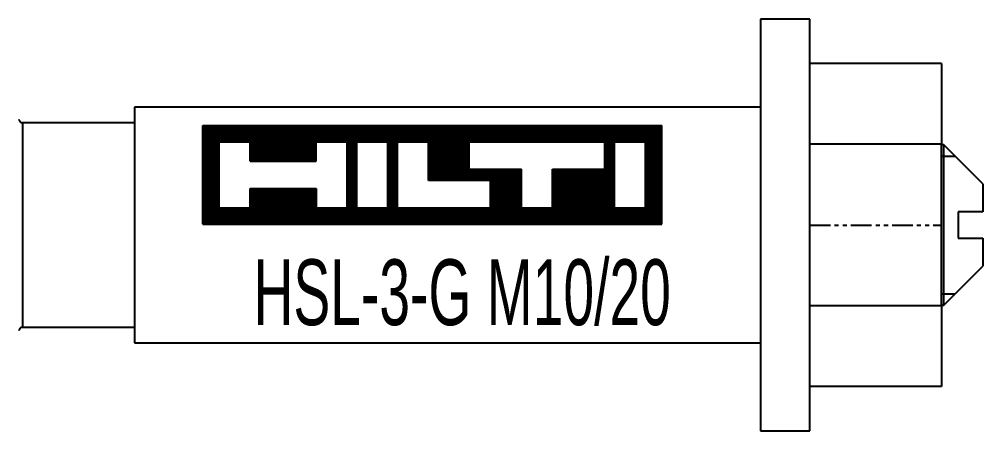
# Model space of a CAD drawing. Header units: millimetres. Extents: x 296 to 4896, y 152 to 3333.
# Drawn here: x 2917.4 to 2975.9, y 1730.6 to 1755.6 of the extents above; entities that cross this region are included whole.
import ezdxf
from ezdxf.enums import TextEntityAlignment as Align

# ---------------------------------------------------------------- set-up
doc = ezdxf.new("R2010")
doc.units = ezdxf.units.MM
doc.linetypes.add('DASHED', pattern=[0.25, 0.15625, -0.09375])
doc.linetypes.add('PHANTOM', pattern=[2.5, 1.25, -0.25, 0.25, -0.25, 0.25, -0.25])
for name, color, linetype in [('1', 1, 'DASHED'), ('10', 1, 'Continuous'), ('150', 7, 'Continuous'), ('3', 4, 'Continuous')]:
    doc.layers.add(name, color=color, linetype=linetype)
doc.styles.get("Standard").update_dxf_attribs({"font": 'arial.ttf'})

# ---------------------------------------------------------------- blocks, each defined once
blk = doc.blocks.new('HSL-3-G M10-20')
at = {"layer": '1', "color": 3, "linetype": 'Continuous'}
for p, q in [((0, 12.5), (-3, 12.5)), ((-3, 12.5), (-3, -12.5)), ((0, 0), (0, 12.5)), ((-25, 7.15), (-41, 7.15)), ((-41, 7.15), (-41, -7.15)), ((-3, 7.15), (-25, 7.15)), ((-41, 6.2), (-47.8, 6.2)), ((8.135, 4.866), (7.999, 4.866)), ((10.5, 2.501), (8.135, 4.866)), ((8.135, 0), (8.135, 4.866)), ((7.999, 4.172), (8.829, 4.172)), ((10.5, 2.501), (10.5, 0.8)), ((9, 0.8), (9, -0.8)), ((10.5, 0.8), (9, 0.8)), ((0, -12.5), (0, 0)), ((8.135, -4.866), (8.135, 0)), ((9, -0.8), (10.5, -0.8)), ((10.5, -0.8), (10.5, -2.501)), ((8.135, -4.866), (10.5, -2.501)), ((7.999, -4.172), (8.829, -4.172)), ((7.999, -4.866), (8.135, -4.866)), ((-47.8, -6.2), (-41, -6.2)), ((-41, -7.15), (-25, -7.15)), ((-25, -7.15), (-3, -7.15)), ((-3, -12.5), (0, -12.5))]:
    blk.add_line(p, q, dxfattribs=at)
at = {"layer": '1', "color": 1, "linetype": 'Continuous'}
blk.add_line((-47.8, 6.2), (-47.8, -6.2), dxfattribs=at)
at = {"layer": '1', "color": 3, "linetype": 'Continuous', "extrusion": (0, 0, -1)}
for centre, start, end in [((47.8, 6.4), 270, 0), ((47.8, -6.4), 0, 90)]:
    blk.add_arc(centre, 0.2, start, end, dxfattribs=at)
at = {"layer": '10'}
for p, q in [((-36.862, 0.049), (-36.862, 6.049)), ((-36.862, 6.049), (-8.98, 6.049)), ((-36.808, 6.049), (-36.808, 0.049)), ((-36.708, 0.049), (-36.708, 6.049)), ((-36.608, 6.049), (-36.608, 0.049)), ((-36.508, 0.049), (-36.508, 6.049)), ((-36.408, 6.049), (-36.408, 0.049)), ((-36.308, 0.049), (-36.308, 6.049)), ((-36.208, 6.049), (-36.208, 0.049)), ((-36.108, 0.049), (-36.108, 6.049)), ((-36.008, 6.049), (-36.008, 0.049)), ((-35.908, 0.049), (-35.908, 6.049)), ((-35.808, 6.049), (-35.808, 5.049)), ((-35.708, 5.049), (-35.708, 6.049)), ((-35.608, 6.049), (-35.608, 5.049)), ((-35.508, 5.049), (-35.508, 6.049)), ((-35.408, 6.049), (-35.408, 5.049)), ((-35.308, 5.049), (-35.308, 6.049)), ((-35.208, 6.049), (-35.208, 5.049)), ((-35.108, 5.049), (-35.108, 6.049)), ((-35.008, 6.049), (-35.008, 5.049)), ((-34.908, 5.049), (-34.908, 6.049)), ((-34.808, 6.049), (-34.808, 5.049)), ((-34.708, 5.049), (-34.708, 6.049)), ((-34.608, 6.049), (-34.608, 5.049)), ((-34.508, 5.049), (-34.508, 6.049)), ((-34.408, 6.049), (-34.408, 5.049)), ((-34.308, 5.049), (-34.308, 6.049)), ((-34.208, 6.049), (-34.208, 5.049)), ((-34.108, 5.049), (-34.108, 6.049)), ((-34.008, 6.049), (-34.008, 5.049)), ((-33.908, 3.873), (-33.908, 6.049)), ((-33.808, 6.049), (-33.808, 3.873)), ((-33.708, 3.873), (-33.708, 6.049)), ((-33.608, 6.049), (-33.608, 3.873)), ((-33.508, 3.873), (-33.508, 6.049)), ((-33.408, 6.049), (-33.408, 3.873)), ((-33.308, 3.873), (-33.308, 6.049)), ((-33.208, 6.049), (-33.208, 3.873)), ((-33.108, 3.873), (-33.108, 6.049)), ((-33.008, 6.049), (-33.008, 3.873)), ((-32.908, 3.873), (-32.908, 6.049)), ((-32.808, 6.049), (-32.808, 3.873)), ((-32.708, 3.873), (-32.708, 6.049)), ((-32.608, 6.049), (-32.608, 3.873)), ((-32.508, 3.873), (-32.508, 6.049)), ((-32.408, 6.049), (-32.408, 3.873)), ((-32.308, 3.873), (-32.308, 6.049)), ((-32.208, 6.049), (-32.208, 3.873)), ((-32.108, 3.873), (-32.108, 6.049)), ((-32.008, 6.049), (-32.008, 3.873)), ((-31.908, 3.873), (-31.908, 6.049)), ((-31.808, 6.049), (-31.808, 3.873)), ((-31.708, 3.873), (-31.708, 6.049)), ((-31.608, 6.049), (-31.608, 3.873)), ((-31.508, 3.873), (-31.508, 6.049)), ((-31.408, 6.049), (-31.408, 3.873)), ((-31.308, 3.873), (-31.308, 6.049)), ((-31.208, 6.049), (-31.208, 3.873)), ((-31.108, 3.873), (-31.108, 6.049)), ((-31.008, 6.049), (-31.008, 3.873)), ((-30.908, 3.873), (-30.908, 6.049)), ((-30.808, 6.049), (-30.808, 3.873)), ((-30.708, 3.873), (-30.708, 6.049)), ((-30.608, 6.049), (-30.608, 3.873)), ((-30.508, 3.873), (-30.508, 6.049)), ((-30.408, 6.049), (-30.408, 3.873)), ((-30.308, 3.873), (-30.308, 6.049)), ((-30.208, 6.049), (-30.208, 3.873)), ((-30.108, 3.873), (-30.108, 6.049)), ((-30.008, 6.049), (-30.008, 3.873)), ((-29.908, 5.049), (-29.908, 6.049)), ((-29.808, 6.049), (-29.808, 5.049)), ((-29.708, 5.049), (-29.708, 6.049)), ((-29.608, 6.049), (-29.608, 5.049)), ((-29.508, 5.049), (-29.508, 6.049)), ((-29.408, 6.049), (-29.408, 5.049)), ((-29.308, 5.049), (-29.308, 6.049)), ((-29.208, 6.049), (-29.208, 5.049)), ((-29.108, 5.049), (-29.108, 6.049)), ((-29.008, 6.049), (-29.008, 5.049)), ((-28.908, 5.049), (-28.908, 6.049)), ((-28.808, 6.049), (-28.808, 5.049)), ((-28.708, 5.049), (-28.708, 6.049)), ((-28.608, 6.049), (-28.608, 5.049)), ((-28.508, 5.049), (-28.508, 6.049)), ((-28.408, 6.049), (-28.408, 5.049)), ((-28.308, 5.049), (-28.308, 6.049)), ((-28.208, 6.049), (-28.208, 5.049)), ((-28.108, 5.049), (-28.108, 6.049)), ((-28.008, 6.049), (-28.008, 0.049)), ((-27.908, 0.049), (-27.908, 6.049)), ((-27.808, 6.049), (-27.808, 0.049)), ((-27.708, 0.049), (-27.708, 6.049)), ((-27.608, 6.049), (-27.608, 0.049)), ((-27.508, 5.049), (-27.508, 6.049)), ((-27.408, 6.049), (-27.408, 5.049)), ((-27.308, 5.049), (-27.308, 6.049)), ((-27.208, 6.049), (-27.208, 5.049)), ((-27.108, 5.049), (-27.108, 6.049)), ((-27.008, 6.049), (-27.008, 5.049)), ((-26.908, 5.049), (-26.908, 6.049)), ((-26.808, 6.049), (-26.808, 5.049)), ((-26.708, 5.049), (-26.708, 6.049)), ((-26.608, 6.049), (-26.608, 5.049)), ((-26.508, 5.049), (-26.508, 6.049)), ((-26.408, 6.049), (-26.408, 5.049)), ((-26.308, 5.049), (-26.308, 6.049)), ((-26.208, 6.049), (-26.208, 5.049)), ((-26.108, 5.049), (-26.108, 6.049)), ((-26.008, 6.049), (-26.008, 5.049)), ((-25.908, 5.049), (-25.908, 6.049)), ((-25.808, 6.049), (-25.808, 5.049)), ((-25.708, 5.049), (-25.708, 6.049)), ((-25.608, 6.049), (-25.608, 0.049)), ((-25.508, 0.049), (-25.508, 6.049)), ((-25.408, 6.049), (-25.408, 0.049)), ((-25.308, 0.049), (-25.308, 6.049)), ((-25.208, 6.049), (-25.208, 0.049)), ((-25.108, 0.049), (-25.108, 6.049)), ((-25.008, 6.049), (-25.008, 5.049)), ((-24.908, 5.049), (-24.908, 6.049)), ((-24.808, 6.049), (-24.808, 5.049)), ((-24.708, 5.049), (-24.708, 6.049)), ((-24.608, 6.049), (-24.608, 5.049)), ((-24.508, 5.049), (-24.508, 6.049)), ((-24.408, 6.049), (-24.408, 5.049)), ((-24.308, 5.049), (-24.308, 6.049)), ((-24.208, 6.049), (-24.208, 5.049)), ((-24.108, 5.049), (-24.108, 6.049)), ((-24.008, 6.049), (-24.008, 5.049)), ((-23.908, 5.049), (-23.908, 6.049)), ((-23.808, 6.049), (-23.808, 5.049)), ((-23.708, 5.049), (-23.708, 6.049)), ((-23.608, 6.049), (-23.608, 5.049)), ((-23.508, 5.049), (-23.508, 6.049)), ((-23.408, 6.049), (-23.408, 5.049)), ((-23.308, 5.049), (-23.308, 6.049)), ((-23.208, 6.049), (-23.208, 5.049)), ((-23.108, 2.697), (-23.108, 6.049)), ((-23.008, 6.049), (-23.008, 2.697)), ((-22.908, 2.697), (-22.908, 6.049)), ((-22.808, 6.049), (-22.808, 2.697)), ((-22.708, 2.697), (-22.708, 6.049)), ((-22.608, 6.049), (-22.608, 2.697)), ((-22.508, 2.697), (-22.508, 6.049)), ((-22.408, 6.049), (-22.408, 2.697)), ((-22.308, 2.697), (-22.308, 6.049)), ((-22.208, 6.049), (-22.208, 2.697)), ((-22.108, 2.697), (-22.108, 6.049)), ((-22.008, 6.049), (-22.008, 2.697)), ((-21.908, 2.697), (-21.908, 6.049)), ((-21.808, 6.049), (-21.808, 2.697)), ((-21.708, 2.697), (-21.708, 6.049)), ((-21.608, 6.049), (-21.608, 2.697)), ((-21.508, 2.697), (-21.508, 6.049)), ((-21.408, 6.049), (-21.408, 2.697)), ((-21.308, 2.697), (-21.308, 6.049)), ((-21.208, 6.049), (-21.208, 2.697)), ((-21.108, 2.697), (-21.108, 6.049)), ((-21.008, 6.049), (-21.008, 2.697)), ((-20.908, 2.697), (-20.908, 6.049)), ((-20.808, 6.049), (-20.808, 2.697)), ((-20.708, 2.697), (-20.708, 6.049)), ((-20.608, 6.049), (-20.608, 5.049)), ((-20.508, 5.049), (-20.508, 6.049)), ((-20.408, 6.049), (-20.408, 5.049)), ((-20.308, 5.049), (-20.308, 6.049)), ((-20.208, 6.049), (-20.208, 5.049)), ((-20.108, 5.049), (-20.108, 6.049)), ((-20.008, 6.049), (-20.008, 5.049)), ((-19.908, 5.049), (-19.908, 6.049)), ((-19.808, 6.049), (-19.808, 5.049)), ((-19.708, 5.049), (-19.708, 6.049)), ((-19.608, 6.049), (-19.608, 5.049)), ((-19.508, 5.049), (-19.508, 6.049)), ((-19.408, 6.049), (-19.408, 5.049)), ((-19.308, 5.049), (-19.308, 6.049)), ((-19.208, 6.049), (-19.208, 5.049)), ((-19.108, 5.049), (-19.108, 6.049)), ((-19.008, 6.049), (-19.008, 5.049)), ((-18.908, 5.049), (-18.908, 6.049)), ((-18.808, 6.049), (-18.808, 5.049)), ((-18.708, 5.049), (-18.708, 6.049)), ((-18.608, 6.049), (-18.608, 5.049)), ((-18.508, 5.049), (-18.508, 6.049)), ((-18.408, 6.049), (-18.408, 5.049)), ((-18.308, 5.049), (-18.308, 6.049)), ((-18.208, 6.049), (-18.208, 5.049)), ((-18.108, 5.049), (-18.108, 6.049)), ((-18.008, 6.049), (-18.008, 5.049)), ((-17.908, 5.049), (-17.908, 6.049)), ((-17.808, 6.049), (-17.808, 5.049)), ((-17.708, 5.049), (-17.708, 6.049)), ((-17.608, 6.049), (-17.608, 5.049)), ((-17.508, 5.049), (-17.508, 6.049)), ((-17.408, 6.049), (-17.408, 5.049)), ((-17.308, 5.049), (-17.308, 6.049)), ((-17.208, 6.049), (-17.208, 5.049)), ((-17.108, 5.049), (-17.108, 6.049)), ((-17.008, 6.049), (-17.008, 5.049)), ((-16.908, 5.049), (-16.908, 6.049)), ((-16.808, 6.049), (-16.808, 5.049)), ((-16.708, 5.049), (-16.708, 6.049)), ((-16.608, 6.049), (-16.608, 5.049)), ((-16.508, 5.049), (-16.508, 6.049)), ((-16.408, 6.049), (-16.408, 5.049)), ((-16.308, 5.049), (-16.308, 6.049)), ((-16.208, 6.049), (-16.208, 5.049)), ((-16.108, 5.049), (-16.108, 6.049)), ((-16.008, 6.049), (-16.008, 5.049)), ((-15.908, 5.049), (-15.908, 6.049)), ((-15.808, 6.049), (-15.808, 5.049)), ((-15.708, 5.049), (-15.708, 6.049)), ((-15.608, 6.049), (-15.608, 5.049)), ((-15.508, 5.049), (-15.508, 6.049)), ((-15.408, 6.049), (-15.408, 5.049)), ((-15.308, 5.049), (-15.308, 6.049)), ((-15.208, 6.049), (-15.208, 5.049)), ((-15.108, 5.049), (-15.108, 6.049)), ((-15.008, 6.049), (-15.008, 5.049)), ((-14.908, 5.049), (-14.908, 6.049)), ((-14.808, 6.049), (-14.808, 5.049)), ((-14.708, 5.049), (-14.708, 6.049)), ((-14.608, 6.049), (-14.608, 5.049)), ((-14.508, 5.049), (-14.508, 6.049)), ((-14.408, 6.049), (-14.408, 5.049)), ((-14.308, 5.049), (-14.308, 6.049)), ((-14.208, 6.049), (-14.208, 5.049)), ((-14.108, 5.049), (-14.108, 6.049)), ((-14.008, 6.049), (-14.008, 5.049)), ((-13.908, 5.049), (-13.908, 6.049)), ((-13.808, 6.049), (-13.808, 5.049)), ((-13.708, 5.049), (-13.708, 6.049)), ((-13.608, 6.049), (-13.608, 5.049)), ((-13.508, 5.049), (-13.508, 6.049)), ((-13.408, 6.049), (-13.408, 5.049)), ((-13.308, 5.049), (-13.308, 6.049)), ((-13.208, 6.049), (-13.208, 5.049)), ((-13.108, 5.049), (-13.108, 6.049)), ((-13.008, 6.049), (-13.008, 5.049)), ((-12.908, 5.049), (-12.908, 6.049)), ((-12.808, 6.049), (-12.808, 5.049)), ((-12.708, 5.049), (-12.708, 6.049)), ((-12.608, 6.049), (-12.608, 5.049)), ((-12.508, 5.049), (-12.508, 6.049)), ((-12.408, 6.049), (-12.408, 0.049)), ((-12.308, 0.049), (-12.308, 6.049)), ((-12.208, 6.049), (-12.208, 0.049)), ((-12.108, 0.049), (-12.108, 6.049)), ((-12.008, 6.049), (-12.008, 0.049)), ((-11.908, 0.049), (-11.908, 6.049)), ((-11.808, 6.049), (-11.808, 5.049)), ((-11.708, 5.049), (-11.708, 6.049)), ((-11.608, 6.049), (-11.608, 5.049)), ((-11.508, 5.049), (-11.508, 6.049)), ((-11.408, 6.049), (-11.408, 5.049)), ((-11.308, 5.049), (-11.308, 6.049)), ((-11.208, 6.049), (-11.208, 5.049)), ((-11.108, 5.049), (-11.108, 6.049)), ((-11.008, 6.049), (-11.008, 5.049)), ((-10.908, 5.049), (-10.908, 6.049)), ((-10.808, 6.049), (-10.808, 5.049)), ((-10.708, 5.049), (-10.708, 6.049)), ((-10.608, 6.049), (-10.608, 5.049)), ((-10.508, 5.049), (-10.508, 6.049)), ((-10.408, 6.049), (-10.408, 5.049)), ((-10.308, 5.049), (-10.308, 6.049)), ((-10.208, 6.049), (-10.208, 5.049)), ((-10.108, 5.049), (-10.108, 6.049)), ((-10.008, 6.049), (-10.008, 5.049)), ((-9.908, 0.049), (-9.908, 6.049)), ((-9.808, 6.049), (-9.808, 0.049)), ((-9.708, 0.049), (-9.708, 6.049)), ((-9.608, 6.049), (-9.608, 0.049)), ((-9.508, 0.049), (-9.508, 6.049)), ((-9.408, 6.049), (-9.408, 0.049)), ((-9.308, 0.049), (-9.308, 6.049)), ((-9.208, 6.049), (-9.208, 0.049)), ((-9.108, 0.049), (-9.108, 6.049)), ((-9.008, 6.049), (-9.008, 0.049)), ((-8.98, 0.049), (-8.98, 6.049)), ((-35.862, 1.049), (-35.862, 5.049)), ((-35.862, 5.049), (-33.98, 5.049)), ((-33.98, 3.873), (-33.98, 5.049)), ((-29.98, 5.049), (-28.098, 5.049)), ((-29.98, 3.873), (-29.98, 5.049)), ((-28.098, 1.049), (-28.098, 5.049)), ((-27.509, 5.049), (-25.627, 5.049)), ((-27.509, 1.049), (-27.509, 5.049)), ((-25.627, 1.049), (-25.627, 5.049)), ((-25.039, 5.049), (-23.156, 5.049)), ((-25.039, 1.049), (-25.039, 5.049)), ((-23.157, 2.697), (-23.156, 5.049)), ((-20.686, 5.049), (-12.45, 5.049)), ((-20.686, 3.402), (-20.686, 5.049)), ((-12.45, 3.402), (-12.45, 5.049)), ((-11.862, 5.049), (-9.98, 5.049)), ((-11.862, 1.049), (-11.862, 5.049)), ((-9.98, 1.049), (-9.98, 5.049)), ((-33.98, 3.873), (-29.98, 3.873)), ((-20.686, 3.402), (-17.509, 3.402)), ((-20.608, 3.402), (-20.608, 2.697)), ((-20.508, 2.697), (-20.508, 3.402)), ((-20.408, 3.402), (-20.408, 2.697)), ((-20.308, 2.697), (-20.308, 3.402)), ((-20.208, 3.402), (-20.208, 2.697)), ((-20.108, 2.697), (-20.108, 3.402)), ((-20.008, 3.402), (-20.008, 2.697)), ((-19.908, 2.697), (-19.908, 3.402)), ((-19.808, 3.402), (-19.808, 2.697)), ((-19.708, 2.697), (-19.708, 3.402)), ((-19.608, 3.402), (-19.608, 2.697)), ((-19.508, 2.697), (-19.508, 3.402)), ((-19.408, 3.402), (-19.408, 2.697)), ((-19.308, 0.049), (-19.308, 3.402)), ((-19.208, 3.402), (-19.208, 0.049)), ((-19.108, 0.049), (-19.108, 3.402)), ((-19.008, 3.402), (-19.008, 0.049)), ((-18.908, 0.049), (-18.908, 3.402)), ((-18.808, 3.402), (-18.808, 0.049)), ((-18.708, 0.049), (-18.708, 3.402)), ((-18.608, 3.402), (-18.608, 0.049)), ((-18.508, 0.049), (-18.508, 3.402)), ((-18.408, 3.402), (-18.408, 0.049)), ((-18.308, 0.049), (-18.308, 3.402)), ((-18.208, 3.402), (-18.208, 0.049)), ((-18.108, 0.049), (-18.108, 3.402)), ((-18.008, 3.402), (-18.008, 0.049)), ((-17.908, 0.049), (-17.908, 3.402)), ((-17.808, 3.402), (-17.808, 0.049)), ((-17.708, 0.049), (-17.708, 3.402)), ((-17.608, 3.402), (-17.608, 0.049)), ((-17.509, 1.049), (-17.509, 3.402)), ((-15.627, 1.049), (-15.627, 3.402)), ((-15.627, 3.402), (-12.45, 3.402)), ((-15.608, 3.402), (-15.608, 0.049)), ((-15.508, 0.049), (-15.508, 3.402)), ((-15.408, 3.402), (-15.408, 0.049)), ((-15.308, 0.049), (-15.308, 3.402)), ((-15.208, 3.402), (-15.208, 0.049)), ((-15.108, 0.049), (-15.108, 3.402)), ((-15.008, 3.402), (-15.008, 0.049)), ((-14.908, 0.049), (-14.908, 3.402)), ((-14.808, 3.402), (-14.808, 0.049)), ((-14.708, 0.049), (-14.708, 3.402)), ((-14.608, 3.402), (-14.608, 0.049)), ((-14.508, 0.049), (-14.508, 3.402)), ((-14.408, 3.402), (-14.408, 0.049)), ((-14.308, 0.049), (-14.308, 3.402)), ((-14.208, 3.402), (-14.208, 0.049)), ((-14.108, 0.049), (-14.108, 3.402)), ((-14.008, 3.402), (-14.008, 0.049)), ((-13.908, 0.049), (-13.908, 3.402)), ((-13.808, 3.402), (-13.808, 0.049)), ((-13.708, 0.049), (-13.708, 3.402)), ((-13.608, 3.402), (-13.608, 0.049)), ((-13.508, 0.049), (-13.508, 3.402)), ((-13.408, 3.402), (-13.408, 0.049)), ((-13.308, 0.049), (-13.308, 3.402)), ((-13.208, 3.402), (-13.208, 0.049)), ((-13.108, 0.049), (-13.108, 3.402)), ((-13.008, 3.402), (-13.008, 0.049)), ((-12.908, 0.049), (-12.908, 3.402)), ((-12.808, 3.402), (-12.808, 0.049)), ((-12.708, 0.049), (-12.708, 3.402)), ((-12.608, 3.402), (-12.608, 0.049)), ((-12.508, 0.049), (-12.508, 3.402)), ((-19.392, 2.697), (-23.156, 2.697)), ((-19.392, 1.049), (-19.392, 2.697)), ((-33.98, 1.049), (-33.98, 2.226)), ((-33.98, 2.226), (-29.98, 2.226)), ((-33.908, 0.049), (-33.908, 2.226)), ((-33.808, 2.226), (-33.808, 0.049)), ((-33.708, 0.049), (-33.708, 2.226)), ((-33.608, 2.226), (-33.608, 0.049)), ((-33.508, 0.049), (-33.508, 2.226)), ((-33.408, 2.226), (-33.408, 0.049)), ((-33.308, 0.049), (-33.308, 2.226)), ((-33.208, 2.226), (-33.208, 0.049)), ((-33.108, 0.049), (-33.108, 2.226)), ((-33.008, 2.226), (-33.008, 0.049)), ((-32.908, 0.049), (-32.908, 2.226)), ((-32.808, 2.226), (-32.808, 0.049)), ((-32.708, 0.049), (-32.708, 2.226)), ((-32.608, 2.226), (-32.608, 0.049)), ((-32.508, 0.049), (-32.508, 2.226)), ((-32.408, 2.226), (-32.408, 0.049)), ((-32.308, 0.049), (-32.308, 2.226)), ((-32.208, 2.226), (-32.208, 0.049)), ((-32.108, 0.049), (-32.108, 2.226)), ((-32.008, 2.226), (-32.008, 0.049)), ((-31.908, 0.049), (-31.908, 2.226)), ((-31.808, 2.226), (-31.808, 0.049)), ((-31.708, 0.049), (-31.708, 2.226)), ((-31.608, 2.226), (-31.608, 0.049)), ((-31.508, 0.049), (-31.508, 2.226)), ((-31.408, 2.226), (-31.408, 0.049)), ((-31.308, 0.049), (-31.308, 2.226)), ((-31.208, 2.226), (-31.208, 0.049)), ((-31.108, 0.049), (-31.108, 2.226)), ((-31.008, 2.226), (-31.008, 0.049)), ((-30.908, 0.049), (-30.908, 2.226)), ((-30.808, 2.226), (-30.808, 0.049)), ((-30.708, 0.049), (-30.708, 2.226)), ((-30.608, 2.226), (-30.608, 0.049)), ((-30.508, 0.049), (-30.508, 2.226)), ((-30.408, 2.226), (-30.408, 0.049)), ((-30.308, 0.049), (-30.308, 2.226)), ((-30.208, 2.226), (-30.208, 0.049)), ((-30.108, 0.049), (-30.108, 2.226)), ((-30.008, 2.226), (-30.008, 0.049)), ((-29.98, 2.226), (-29.98, 1.049)), ((-35.862, 1.049), (-33.98, 1.049)), ((-35.808, 1.049), (-35.808, 0.049)), ((-35.708, 0.049), (-35.708, 1.049)), ((-35.608, 1.049), (-35.608, 0.049)), ((-35.508, 0.049), (-35.508, 1.049)), ((-35.408, 1.049), (-35.408, 0.049)), ((-35.308, 0.049), (-35.308, 1.049)), ((-35.208, 1.049), (-35.208, 0.049)), ((-35.108, 0.049), (-35.108, 1.049)), ((-35.008, 1.049), (-35.008, 0.049)), ((-34.908, 0.049), (-34.908, 1.049)), ((-34.808, 1.049), (-34.808, 0.049)), ((-34.708, 0.049), (-34.708, 1.049)), ((-34.608, 1.049), (-34.608, 0.049)), ((-34.508, 0.049), (-34.508, 1.049)), ((-34.408, 1.049), (-34.408, 0.049)), ((-34.308, 0.049), (-34.308, 1.049)), ((-34.208, 1.049), (-34.208, 0.049)), ((-34.108, 0.049), (-34.108, 1.049)), ((-34.008, 1.049), (-34.008, 0.049)), ((-29.98, 1.049), (-28.098, 1.049)), ((-29.908, 0.049), (-29.908, 1.049)), ((-29.808, 1.049), (-29.808, 0.049)), ((-29.708, 0.049), (-29.708, 1.049)), ((-29.608, 1.049), (-29.608, 0.049)), ((-29.508, 0.049), (-29.508, 1.049)), ((-29.408, 1.049), (-29.408, 0.049)), ((-29.308, 0.049), (-29.308, 1.049)), ((-29.208, 1.049), (-29.208, 0.049)), ((-29.108, 0.049), (-29.108, 1.049)), ((-29.008, 1.049), (-29.008, 0.049)), ((-28.908, 0.049), (-28.908, 1.049)), ((-28.808, 1.049), (-28.808, 0.049)), ((-28.708, 0.049), (-28.708, 1.049)), ((-28.608, 1.049), (-28.608, 0.049)), ((-28.508, 0.049), (-28.508, 1.049)), ((-28.408, 1.049), (-28.408, 0.049)), ((-28.308, 0.049), (-28.308, 1.049)), ((-28.208, 1.049), (-28.208, 0.049)), ((-28.108, 0.049), (-28.108, 1.049)), ((-27.509, 1.049), (-25.627, 1.049)), ((-27.508, 0.049), (-27.508, 1.049)), ((-27.408, 1.049), (-27.408, 0.049)), ((-27.308, 0.049), (-27.308, 1.049)), ((-27.208, 1.049), (-27.208, 0.049)), ((-27.108, 0.049), (-27.108, 1.049)), ((-27.008, 1.049), (-27.008, 0.049)), ((-26.908, 0.049), (-26.908, 1.049)), ((-26.808, 1.049), (-26.808, 0.049)), ((-26.708, 0.049), (-26.708, 1.049)), ((-26.608, 1.049), (-26.608, 0.049)), ((-26.508, 0.049), (-26.508, 1.049)), ((-26.408, 1.049), (-26.408, 0.049)), ((-26.308, 0.049), (-26.308, 1.049)), ((-26.208, 1.049), (-26.208, 0.049)), ((-26.108, 0.049), (-26.108, 1.049)), ((-26.008, 1.049), (-26.008, 0.049)), ((-25.908, 0.049), (-25.908, 1.049)), ((-25.808, 1.049), (-25.808, 0.049)), ((-25.708, 0.049), (-25.708, 1.049)), ((-25.039, 1.049), (-19.392, 1.049)), ((-25.008, 1.049), (-25.008, 0.049)), ((-24.908, 0.049), (-24.908, 1.049)), ((-24.808, 1.049), (-24.808, 0.049)), ((-24.708, 0.049), (-24.708, 1.049)), ((-24.608, 1.049), (-24.608, 0.049)), ((-24.508, 0.049), (-24.508, 1.049)), ((-24.408, 1.049), (-24.408, 0.049)), ((-24.308, 0.049), (-24.308, 1.049)), ((-24.208, 1.049), (-24.208, 0.049)), ((-24.108, 0.049), (-24.108, 1.049)), ((-24.008, 1.049), (-24.008, 0.049)), ((-23.908, 0.049), (-23.908, 1.049)), ((-23.808, 1.049), (-23.808, 0.049)), ((-23.708, 0.049), (-23.708, 1.049)), ((-23.608, 1.049), (-23.608, 0.049)), ((-23.508, 0.049), (-23.508, 1.049)), ((-23.408, 1.049), (-23.408, 0.049)), ((-23.308, 0.049), (-23.308, 1.049)), ((-23.208, 1.049), (-23.208, 0.049)), ((-23.108, 0.049), (-23.108, 1.049)), ((-23.008, 1.049), (-23.008, 0.049)), ((-22.908, 0.049), (-22.908, 1.049)), ((-22.808, 1.049), (-22.808, 0.049)), ((-22.708, 0.049), (-22.708, 1.049)), ((-22.608, 1.049), (-22.608, 0.049)), ((-22.508, 0.049), (-22.508, 1.049)), ((-22.408, 1.049), (-22.408, 0.049)), ((-22.308, 0.049), (-22.308, 1.049)), ((-22.208, 1.049), (-22.208, 0.049)), ((-22.108, 0.049), (-22.108, 1.049)), ((-22.008, 1.049), (-22.008, 0.049)), ((-21.908, 0.049), (-21.908, 1.049)), ((-21.808, 1.049), (-21.808, 0.049)), ((-21.708, 0.049), (-21.708, 1.049)), ((-21.608, 1.049), (-21.608, 0.049)), ((-21.508, 0.049), (-21.508, 1.049)), ((-21.408, 1.049), (-21.408, 0.049)), ((-21.308, 0.049), (-21.308, 1.049)), ((-21.208, 1.049), (-21.208, 0.049)), ((-21.108, 0.049), (-21.108, 1.049)), ((-21.008, 1.049), (-21.008, 0.049)), ((-20.908, 0.049), (-20.908, 1.049)), ((-20.808, 1.049), (-20.808, 0.049)), ((-20.708, 0.049), (-20.708, 1.049)), ((-20.608, 1.049), (-20.608, 0.049)), ((-20.508, 0.049), (-20.508, 1.049)), ((-20.408, 1.049), (-20.408, 0.049)), ((-20.308, 0.049), (-20.308, 1.049)), ((-20.208, 1.049), (-20.208, 0.049)), ((-20.108, 0.049), (-20.108, 1.049)), ((-20.008, 1.049), (-20.008, 0.049)), ((-19.908, 0.049), (-19.908, 1.049)), ((-19.808, 1.049), (-19.808, 0.049)), ((-19.708, 0.049), (-19.708, 1.049)), ((-19.608, 1.049), (-19.608, 0.049)), ((-19.508, 0.049), (-19.508, 1.049)), ((-19.408, 1.049), (-19.408, 0.049)), ((-17.509, 1.05), (-15.627, 1.049)), ((-17.508, 0.049), (-17.508, 1.049)), ((-17.408, 1.049), (-17.408, 0.049)), ((-17.308, 0.049), (-17.308, 1.049)), ((-17.208, 1.049), (-17.208, 0.049)), ((-17.108, 0.049), (-17.108, 1.049)), ((-17.008, 1.049), (-17.008, 0.049)), ((-16.908, 0.049), (-16.908, 1.049)), ((-16.808, 1.049), (-16.808, 0.049)), ((-16.708, 0.049), (-16.708, 1.049)), ((-16.608, 1.049), (-16.608, 0.049)), ((-16.508, 0.049), (-16.508, 1.049)), ((-16.408, 1.049), (-16.408, 0.049)), ((-16.308, 0.049), (-16.308, 1.049)), ((-16.208, 1.049), (-16.208, 0.049)), ((-16.108, 0.049), (-16.108, 1.049)), ((-16.008, 1.049), (-16.008, 0.049)), ((-15.908, 0.049), (-15.908, 1.049)), ((-15.808, 1.049), (-15.808, 0.049)), ((-15.708, 0.049), (-15.708, 1.049)), ((-11.862, 1.049), (-9.98, 1.049)), ((-11.808, 1.049), (-11.808, 0.049)), ((-11.708, 0.049), (-11.708, 1.049)), ((-11.608, 1.049), (-11.608, 0.049)), ((-11.508, 0.049), (-11.508, 1.049)), ((-11.408, 1.049), (-11.408, 0.049)), ((-11.308, 0.049), (-11.308, 1.049)), ((-11.208, 1.049), (-11.208, 0.049)), ((-11.108, 0.049), (-11.108, 1.049)), ((-11.008, 1.049), (-11.008, 0.049)), ((-10.908, 0.049), (-10.908, 1.049)), ((-10.808, 1.049), (-10.808, 0.049)), ((-10.708, 0.049), (-10.708, 1.049)), ((-10.608, 1.049), (-10.608, 0.049)), ((-10.508, 0.049), (-10.508, 1.049)), ((-10.408, 1.049), (-10.408, 0.049)), ((-10.308, 0.049), (-10.308, 1.049)), ((-10.208, 1.049), (-10.208, 0.049)), ((-10.108, 0.049), (-10.108, 1.049)), ((-10.008, 1.049), (-10.008, 0.049)), ((-36.862, 0.049), (-8.98, 0.049))]:
    blk.add_line(p, q, dxfattribs=at)
at = {"layer": '150', "color": 15, "linetype": 'Continuous'}
for p, q in [((8, 9.815), (0, 9.815)), ((8, 9.815), (8, 4.907)), ((8, 4.907), (0, 4.907)), ((8, -4.907), (8, 4.907)), ((8, -4.907), (0, -4.907)), ((8, -4.907), (8, -9.815)), ((8, -9.815), (0, -9.815))]:
    blk.add_line(p, q, dxfattribs=at)
at = {"layer": '150', "color": 113, "linetype": 'PHANTOM'}
blk.add_line((0, 0), (8, 0), dxfattribs=at)
at = {"layer": '3', "width": 0.6}
blk.add_text('HSL-3-G M10/20', height=4, dxfattribs=at).set_placement((-21.106, -6.085), align=Align.CENTER)

msp = doc.modelspace()

# ---------------------------------------------------------------- block references
msp.add_blockref('HSL-3-G M10-20', (2965.4, 1743.096))

doc.saveas('drawing.dxf')
